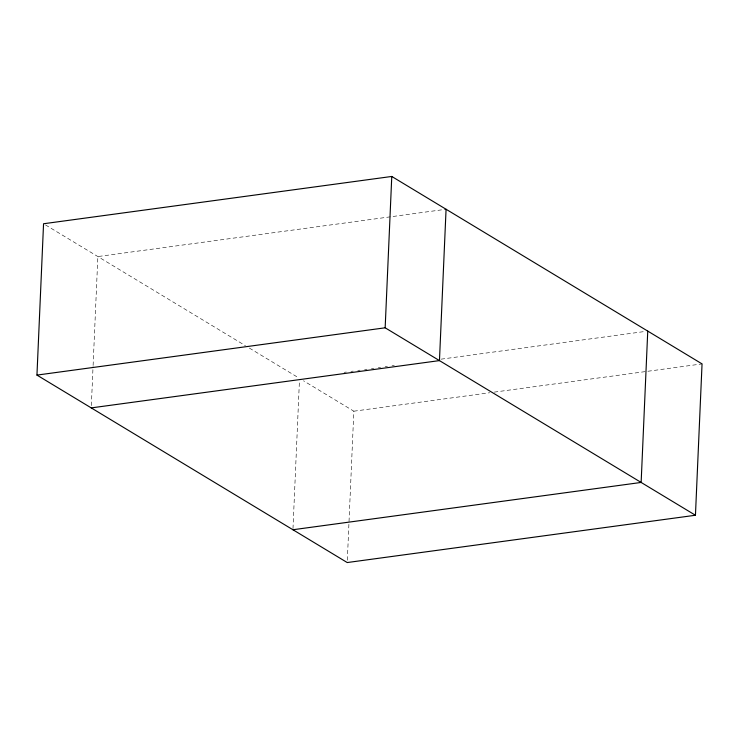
<?xml version="1.0" encoding="UTF-8"?>
<svg xmlns="http://www.w3.org/2000/svg" width="739" height="739" viewBox="0 0 739 739"><rect width="100%" height="100%" fill="white"/><g stroke="black" fill="none" stroke-linecap="round" stroke-linejoin="round"><path stroke-width="0.55" stroke-dasharray="3.69 2.77" d="M91.35 405.609L93.049 366.627M93.105 365.482L97.862 256.553L446.07 209.257M292.986 528.597L299.387 381.832M347.33 560.254L353.842 411.198L303.489 380.779M344.069 372.345L346.351 372.031M350.914 371.412L353.196 371.107M357.768 370.479L360.05 370.174M364.613 369.555L366.904 369.241M371.468 368.622L373.749 368.308M378.313 367.689L380.603 367.385M385.167 366.766L387.448 366.452M392.021 365.833L394.303 365.519M441.109 359.163L644.325 331.562M353.842 411.198L489.698 392.742M494.262 392.123L702.05 363.902M45.532 224.942L245.431 345.704M249.366 348.078L298.556 377.795"/><path stroke-width="1.11" d="M36.95 375.098L43.555 223.751L391.772 176.455L702.05 363.902L695.445 515.249L347.228 562.545L36.95 375.098L385.158 327.802L695.445 515.249M385.158 327.802L391.772 176.455M446.07 209.257L439.456 360.604L91.248 407.9M647.752 331.1L641.138 482.447L292.93 529.743"/></g></svg>
